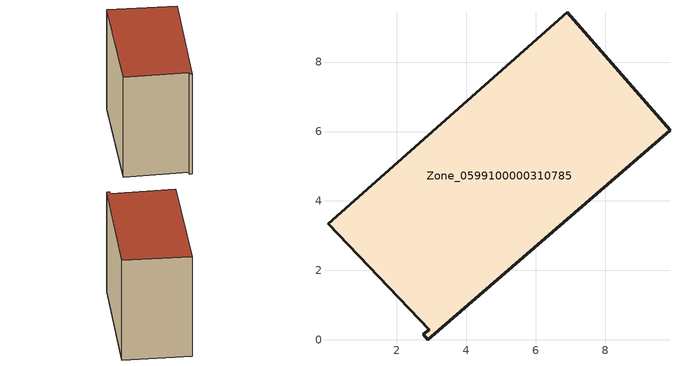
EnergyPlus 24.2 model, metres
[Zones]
Zone_0599100000310785
 floor ground (C_G): 2.9,0 2.76,0.16 2.94,0.29 0.04,3.35 6.91,9.44 9.87,6.04 z0
 wall outside (C_F): 9.87,6.04 6.91,9.44 0.04,3.35 2.94,0.29 2.76,0.16 2.9,0 9.87,6.04 z0:7.18
 roof outside (C_R): 2.76,0.16 2.9,0 9.87,6.04 6.91,9.44 0.04,3.35 2.94,0.29 z7.18
[BUILDING]
Pand.0599100000310785: North Axis=0; Terrain=City; Loads Convergence Tolerance Value=0.04; Temperature Convergence Tolerance Value=0.4; Solar Distribution=FullExterior; Maximum Number of Warmup Days=25; Minimum Number of Warmup Days=1
[Site:Location]
Rotterdam.The.Hague.AP_ZH_NLD Design_Conditions: Latitude=51.96; Longitude=4.45; Time Zone=1; Elevation=-4.5
[SITE:GROUNDTEMPERATURE:BUILDINGSURFACE]
18, 18, 18, 18, 18, 18, 18, 18, 18, 18, 18, 18
[MATERIAL] Thermal Absorptance=0.9; Solar Absorptance=0.7; Visible Absorptance=0.7
Name | Roughness | Thickness | Conductivity | Density | Specific Heat
G.TI.1946 | MediumSmooth | 0.15 | 1 | 540 | 1210
F.TI.1946 | Rough | 0.3 | 0.857143 | 1920 | 840
R.TI.1946 | MediumRough | 0.2 | 0.1 | 1500 | 1000
[CONSTRUCTION]
C_G: G.TI.1946
C_F: F.TI.1946
C_R: R.TI.1946
[ZONE]
Zone_0599100000310785: Type=1; Multiplier=1; Ceiling Height=Autocalculate; Volume=Autocalculate; Floor Area=autocalculate; Part of Total Floor Area=Yes
[ZONEINFILTRATION:DESIGNFLOWRATE]
Infil_Zone_0599100000310785: Zone or ZoneList or Space or SpaceList=Zone_0599100000310785; Schedule=AlwaysOn; Design Flow Rate Calculation Method=Flow/Area; Flow Rate per Floor Area=0.003; Constant Term Coefficient=1; Temperature Term Coefficient=0; Velocity Term Coefficient=0; Velocity Squared Term Coefficient=0
[HVACTEMPLATE:ZONE:IDEALLOADSAIRSYSTEM]
Zone_0599100000310785: Maximum Heating Supply Air Temperature=50; Minimum Cooling Supply Air Temperature=13; Maximum Heating Supply Air Humidity Ratio=0.0156; Minimum Cooling Supply Air Humidity Ratio=0.0077; Heating Limit=NoLimit; Cooling Limit=NoLimit; Dehumidification Control Type=ConstantSensibleHeatRatio; Cooling Sensible Heat Ratio=0.7; Dehumidification Setpoint=60; Humidification Control Type=None; Humidification Setpoint=30; Outdoor Air Method=None; Outdoor Air Flow Rate per Person=0.00944; Outdoor Air Flow Rate per Zone Floor Area=0; Outdoor Air Flow Rate per Zone=0; Demand Controlled Ventilation Type=None; Outdoor Air Economizer Type=NoEconomizer; Heat Recovery Type=None; Sensible Heat Recovery Effectiveness=0.7; Latent Heat Recovery Effectiveness=0.65
[ZONECONTROL:THERMOSTAT]
ThermostatControl_Zone_0599100000310785: Zone or ZoneList=Zone_0599100000310785; Control Type Schedule=DualSetpointControlType; Control 1=Thermostat_Zone_0599100000310785; Temperature Difference Between Cutout And Setpoint=0
[THERMOSTATSETPOINT:DUALSETPOINT]
Thermostat_Zone_0599100000310785: Heating Setpoint Temperature Schedule=HeatingSetpoint_Zone_0599100000310785; Cooling Setpoint Temperature Schedule=CoolingSetpoint_Zone_0599100000310785
[SCHEDULE:COMPACT]
HeatingSetpoint_Zone_0599100000310785: Through: 12/31, For: AllDays, Until: 24:00, 21
CoolingSetpoint_Zone_0599100000310785: Through: 12/31, For: AllDays, Until: 24:00, 24
DualSetpointControlType: Through: 12/31, For: AllDays, Until: 24:00, 4
AlwaysOn: Through: 12/31, For: AllDays, Until: 24:00, 1
